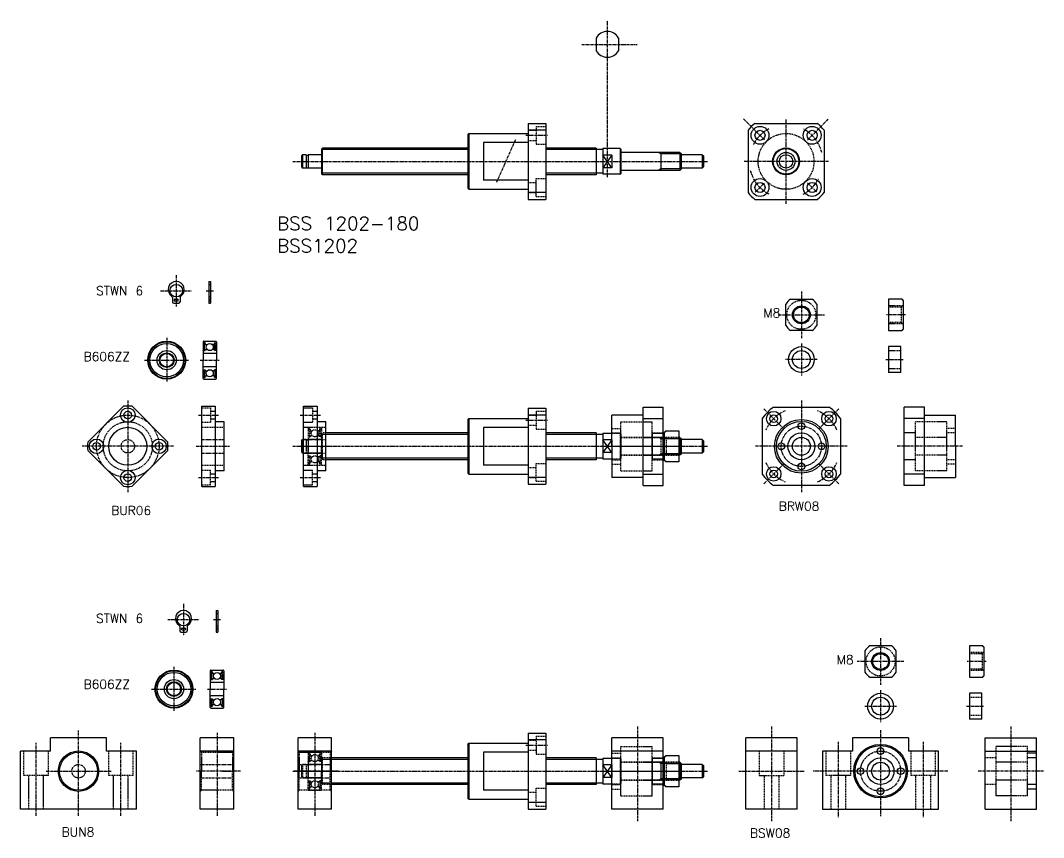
# Model space of a CAD drawing. Extents: x -105 to 353, y -217 to 149.
import ezdxf

# ---------------------------------------------------------------- set-up
doc = ezdxf.new("R2010")
doc.units = 0
for name, pattern in [('CENTER', [2, 1.25, -0.25, 0.25, -0.25]), ('DASHED', [0.75, 0.5, -0.25]), ('PHANTOM', [2.5, 1.25, -0.25, 0.25, -0.25, 0.25, -0.25])]:
    doc.linetypes.add(name, pattern=pattern)
doc.layers.get('0').update_dxf_attribs({"linetype": 'CONTINUOUS'})
doc.layers.get('DEFPOINTS').update_dxf_attribs({"linetype": 'CONTINUOUS'})
doc.layers.add('CENTER', color=1, linetype='CENTER')
doc.styles.get("Standard").update_dxf_attribs({"font": 'txt.shx', "bigfont": 'extfont.shx'})

# ---------------------------------------------------------------- blocks, each defined once
blk = doc.blocks.new('BSW08-H')
at = {"color": 7, "linetype": 'CONTINUOUS'}
for p, q in [((12.5, 0), (-12.5, 0)), ((12.5, 0), (12.5, -6)), ((-12.5, 0), (-12.5, -6)), ((-12.5, -6), (-26, -6)), ((-26, -6), (-26, -32)), ((26, -6), (12.5, -6)), ((26, -32), (26, -6)), ((-26, -32), (26, -32))]:
    blk.add_line(p, q, dxfattribs=at)
at = {"color": 3, "linetype": 'DASHED'}
for p, q in [((-24.5, -6), (-24.5, -17)), ((-13.5, -6), (-13.5, -17)), ((13.5, -6), (13.5, -17)), ((24.5, -6), (24.5, -17)), ((-13.5, -17), (-24.5, -17)), ((-22.3, -17), (-22.3, -32)), ((-15.7, -17), (-15.7, -32)), ((24.5, -17), (13.5, -17)), ((15.7, -17), (15.7, -32)), ((22.3, -17), (22.3, -32))]:
    blk.add_line(p, q, dxfattribs=at)
blk.add_circle((0, -15), 12)
at = {"color": 3}
blk.add_circle((0, -15), 11.45, dxfattribs=at)
at = {"color": 7, "linetype": 'CONTINUOUS'}
for centre, radius in [((0, -6), 1.5), ((0, -15), 6), ((-9, -15), 1.5), ((0, -15), 4), ((9, -15), 1.5), ((0, -24), 1.5)]:
    blk.add_circle(centre, radius, dxfattribs=at)
at = {"layer": 'CENTER', "color": 1, "linetype": 'CENTER'}
for p, q in [((0, 3.37), (0, -35.09)), ((-19, -1.86), (-19, -35.51)), ((19, -1.86), (19, -35.51)), ((30.15, -15), (-30.15, -15))]:
    blk.add_line(p, q, dxfattribs=at)
at = {"layer": 'CENTER'}
blk.add_circle((0, -15), 9, dxfattribs=at)
blk = doc.blocks.new('BRW8-V2')
at = {"color": 7, "linetype": 'CONTINUOUS'}
for p, q in [((11.5, 0), (-11.5, 0)), ((-11.5, -32), (-11.5, 0)), ((11.5, -32), (11.5, 0)), ((11.5, -6), (-11.5, -6)), ((11.5, -32), (-11.5, -32))]:
    blk.add_line(p, q, dxfattribs=at)
at = {"color": 3, "linetype": 'DASHED'}
for p, q in [((-5.5, -6), (-5.5, -17)), ((5.5, -6), (5.5, -17)), ((-5.5, -17), (5.5, -17)), ((-3.3, -17), (-3.3, -32)), ((3.3, -17), (3.3, -32))]:
    blk.add_line(p, q, dxfattribs=at)
at = {"layer": 'CENTER', "color": 1, "linetype": 'CENTER'}
for p, q in [((0, 5.05), (0, -37.3)), ((-14.68, -15), (14.61, -15))]:
    blk.add_line(p, q, dxfattribs=at)
blk = doc.blocks.new('BRW8-H')
at = {"color": 7, "linetype": 'CONTINUOUS'}
for p, q in [((-12.49, 17.5), (12.49, 17.5)), ((-17.5, 12.49), (-17.5, -12.49)), ((17.5, 12.49), (17.5, -12.49)), ((12.49, -17.5), (-12.49, -17.5))]:
    blk.add_line(p, q, dxfattribs=at)
for centre, radius in [((-12.37, 12.37), 3.25), ((-12.37, 12.37), 1.7), ((12.37, 12.37), 3.25), ((12.37, 12.37), 1.7), ((0, 0), 6), ((0, 0), 4), ((-12.37, -12.37), 3.25), ((12.37, -12.37), 3.25), ((-12.37, -12.37), 1.7), ((12.37, -12.37), 1.7)]:
    blk.add_circle(centre, radius, dxfattribs=at)
for centre, radius in [((0, 0), 12), ((0, 9), 1.5), ((-9, 0), 1.5), ((9, 0), 1.5), ((0, -9), 1.5)]:
    blk.add_circle(centre, radius)
for start, end in [(125.516, 144.484), (35.516, 54.484), (215.516, 234.484), (305.516, 324.484)]:
    blk.add_arc((0, 0), 21.5, start, end, dxfattribs=at)
at = {"layer": 'CENTER', "color": 1, "linetype": 'CENTER'}
for p, q in [((0, 20.5), (0, -20.5)), ((-16.79, 16.79), (-7.95, 7.95)), ((16.79, 16.79), (7.95, 7.95)), ((20.5, 0), (-20.5, 0)), ((-16.79, -16.79), (-7.95, -7.95)), ((16.79, -16.79), (7.95, -7.95))]:
    blk.add_line(p, q, dxfattribs=at)
at = {"layer": 'CENTER'}
blk.add_circle((0, 0), 9, dxfattribs=at)
at = {"layer": 'CENTER', "color": 1, "linetype": 'CENTER'}
for start, end in [(114.4269, 155.5731), (24.4269, 65.5731), (204.4269, 245.5731), (294.4269, 335.5731)]:
    blk.add_arc((0, 0), 17.5, start, end, dxfattribs=at)
at = {"layer": 'DEFPOINTS', "color": 3}
blk.add_circle((0, 0), 11.15, dxfattribs=at)
blk = doc.blocks.new('BSW08-V')
at = {"color": 7, "linetype": 'CONTINUOUS'}
for p, q in [((0, -17), (0, 15)), ((0, 15), (23, 15)), ((23, -17), (23, 15)), ((0, 9), (23, 9)), ((0, -17), (23, -17))]:
    blk.add_line(p, q, dxfattribs=at)
at = {"color": 3, "linetype": 'DASHED'}
for p, q in [((19, 11), (5, 11)), ((5, -11), (5, 11)), ((19, -11), (19, 11)), ((5, 6), (0, 6)), ((23, 8), (19, 8)), ((23, 6), (19, 6)), ((19, 4), (5, 4)), ((19, -4), (5, -4)), ((5, -6), (0, -6)), ((23, -6), (19, -6)), ((23, -8), (19, -8)), ((19, -11), (5, -11))]:
    blk.add_line(p, q, dxfattribs=at)
at = {"layer": 'CENTER', "color": 1, "linetype": 'CENTER'}
for p, q in [((11.5, 20.05), (11.5, -22.3)), ((26.18, 0), (-3.11, 0))]:
    blk.add_line(p, q, dxfattribs=at)
blk = doc.blocks.new('M8SPECER-V')
at = {"color": 7, "linetype": 'CONTINUOUS'}
for p, q in [((0, 5.75), (0, -5.75)), ((5.5, 5.75), (0, 5.75)), ((5.5, -5.75), (5.5, 5.75)), ((5.5, -5.75), (0, -5.75))]:
    blk.add_line(p, q, dxfattribs=at)
at = {"color": 3, "linetype": 'DASHED'}
for p, q in [((0, 4), (5.5, 4)), ((0, -4), (5.5, -4))]:
    blk.add_line(p, q, dxfattribs=at)
at = {"layer": 'CENTER', "color": 1, "linetype": 'CENTER'}
blk.add_line((-1.25, 0), (6.75, 0), dxfattribs=at)
blk = doc.blocks.new('BRW8-V')
at = {"color": 7, "linetype": 'CONTINUOUS'}
for p, q in [((0, -17.5), (0, 17.5)), ((9, 17.5), (0, 17.5)), ((9, -17.5), (9, 17.5)), ((9, 14), (23, 14)), ((23, 0), (23, 14)), ((9, 12.49), (0, 12.49)), ((23, 0), (23, -14)), ((9, -12.49), (0, -12.49)), ((9, -17.5), (0, -17.5)), ((9, -14), (23, -14))]:
    blk.add_line(p, q, dxfattribs=at)
at = {"color": 3, "linetype": 'DASHED'}
for p, q in [((19, 11), (5, 11)), ((5, -11), (5, 11)), ((19, -11), (19, 11)), ((5, 6), (0, 6)), ((23, 8), (19, 8)), ((23, 6), (19, 6)), ((19, 4), (5, 4)), ((19, -4), (5, -4)), ((5, -6), (0, -6)), ((23, -6), (19, -6)), ((23, -8), (19, -8)), ((19, -11), (5, -11))]:
    blk.add_line(p, q, dxfattribs=at)
at = {"layer": 'CENTER', "color": 1, "linetype": 'CENTER'}
blk.add_line((26, 0), (-3.31, 0), dxfattribs=at)
blk = doc.blocks.new('M8NAT-H')
at = {"color": 7, "linetype": 'CONTINUOUS'}
for p, q in [((-7, -4.82), (-7, 4.82)), ((-4.82, 7), (4.82, 7)), ((7, 4.82), (7, -4.82)), ((4.82, -7), (-4.82, -7))]:
    blk.add_line(p, q, dxfattribs=at)
at = {"color": 3, "linetype": 'DASHED'}
blk.add_circle((0, 0), 6.5, dxfattribs=at)
at = {"color": 3, "linetype": 'CONTINUOUS'}
blk.add_circle((0, 0), 4, dxfattribs=at)
at = {"color": 7, "linetype": 'CONTINUOUS'}
blk.add_circle((0, 0), 3.5, dxfattribs=at)
for start, end in [(124.5603, 145.4397), (34.5603, 55.4397), (214.5603, 235.4397), (304.5603, 325.4397)]:
    blk.add_arc((0, 0), 8.5, start, end, dxfattribs=at)
at = {"layer": 'CENTER', "color": 1, "linetype": 'CENTER'}
for p, q in [((0, 10.43), (0, -10.43)), ((-10.43, 0), (10.43, 0))]:
    blk.add_line(p, q, dxfattribs=at)
blk = doc.blocks.new('M8NAT-V')
at = {"color": 7, "linetype": 'CONTINUOUS'}
for p, q in [((6, 7), (0, 7)), ((0, 7), (0, -7)), ((6, 7), (6, 6.5)), ((6.5, 6.5), (6, 6.5)), ((6.5, 6.5), (6.5, -6.5)), ((0, -7), (6, -7)), ((6, -6.5), (6, -7)), ((6, -6.5), (6.5, -6.5))]:
    blk.add_line(p, q, dxfattribs=at)
at = {"color": 3, "linetype": 'DASHED'}
for p, q in [((6.5, 4), (0, 4)), ((5.63, 3.5), (0, 3.5)), ((5.63, 3.5), (6.5, 4)), ((5.63, 3.5), (5.63, -3.5)), ((5.63, -3.5), (0, -3.5)), ((6.5, -4), (0, -4)), ((5.63, -3.5), (6.5, -4))]:
    blk.add_line(p, q, dxfattribs=at)
at = {"layer": 'CENTER', "color": 1, "linetype": 'CENTER'}
blk.add_line((7.5, 0), (-1, 0), dxfattribs=at)
blk = doc.blocks.new('BUN8-V')
at = {"color": 7, "linetype": 'CONTINUOUS'}
for p, q in [((0, -17), (0, 15)), ((15, 15), (0, 15)), ((15, -17), (15, 15)), ((15, 9), (0, 9)), ((15, -17), (0, -17))]:
    blk.add_line(p, q, dxfattribs=at)
at = {"color": 3, "linetype": 'DASHED'}
for p, q in [((0, 9.05), (0.55, 8.5)), ((0.55, 8.5), (0.55, 0)), ((0.55, 8.5), (14.45, 8.5)), ((15, 9.05), (14.45, 8.5)), ((14.45, 8.5), (14.45, -0.05)), ((0.55, -8.5), (0.55, 0)), ((14.45, -8.55), (14.45, -0.05)), ((0, -9.05), (0.55, -8.5)), ((14.45, -8.5), (0.55, -8.5)), ((15, -9.1), (14.45, -8.55))]:
    blk.add_line(p, q, dxfattribs=at)
at = {"color": 3, "linetype": 'PHANTOM'}
for p, q in [((0, 3), (15, 3)), ((0, -3), (15, -3))]:
    blk.add_line(p, q, dxfattribs=at)
at = {"layer": 'CENTER', "color": 1, "linetype": 'CENTER'}
for p, q in [((7.5, 17.18), (7.5, -20.04)), ((18.04, 0), (-2, 0)), ((10, 0), (14, 0))]:
    blk.add_line(p, q, dxfattribs=at)
blk = doc.blocks.new('BUN8-H')
at = {"color": 7, "linetype": 'CONTINUOUS'}
for p, q in [((12.5, 0), (-12.5, 0)), ((-12.5, -6), (-12.5, 0)), ((12.5, -6), (12.5, 0)), ((-26, -32), (-26, -6)), ((-26, -32), (-26, -6)), ((-12.5, -6), (-26, -6)), ((26, -6), (12.5, -6)), ((26, -32), (26, -6)), ((26, -32), (-26, -32))]:
    blk.add_line(p, q, dxfattribs=at)
at = {"color": 3, "linetype": 'DASHED'}
for p, q in [((-24.5, -17), (-24.5, -6)), ((-13.5, -17), (-13.5, -6)), ((13.5, -17), (13.5, -6)), ((24.5, -17), (24.5, -6)), ((-13.5, -17), (-24.5, -17)), ((-22.3, -32), (-22.3, -17)), ((-15.7, -32), (-15.7, -17)), ((-15.7, -31.01), (-15.7, -17)), ((-15.7, -31.01), (-15.7, -17)), ((9.05, -15.2), (9, -15.2)), ((24.5, -17), (13.5, -17)), ((15.7, -32), (15.7, -17)), ((15.7, -31.01), (15.7, -17)), ((15.7, -31.01), (15.7, -17)), ((22.3, -32), (22.3, -17))]:
    blk.add_line(p, q, dxfattribs=at)
at = {"color": 7, "linetype": 'CONTINUOUS'}
for radius in [9.05, 8.5]:
    blk.add_circle((0, -15), radius, dxfattribs=at)
at = {"color": 3, "linetype": 'PHANTOM'}
blk.add_circle((0, -15), 3, dxfattribs=at)
at = {"layer": 'CENTER', "color": 1, "linetype": 'CENTER'}
for p, q in [((0, -35.04), (0, 3.24)), ((-19, -35.04), (-19, -2.33)), ((19, -35.04), (19, -2.33)), ((-14.55, -15), (14.55, -15))]:
    blk.add_line(p, q, dxfattribs=at)
blk = doc.blocks.new('BUR06-H')
at = {"color": 7, "linetype": 'CONTINUOUS'}
for p, q in [((-1.9, 17.9), (-17.9, 1.9)), ((1.9, 17.9), (17.9, 1.9)), ((-1.9, -17.9), (-17.9, -1.9)), ((17.9, -1.9), (1.9, -17.9))]:
    blk.add_line(p, q, dxfattribs=at)
for centre, radius in [((0, 14), 3.25), ((0, 14), 1.7), ((0, 0), 8.5), ((-14, 0), 3.25), ((-14, 0), 1.7), ((14, 0), 3.25), ((14, 0), 1.7), ((0, -14), 3.25), ((0, -14), 1.7)]:
    blk.add_circle(centre, radius, dxfattribs=at)
at = {"color": 3, "linetype": 'DASHED'}
blk.add_circle((0, 0), 11, dxfattribs=at)
at = {"color": 3, "linetype": 'PHANTOM'}
blk.add_circle((0, 0), 3, dxfattribs=at)
at = {"color": 7, "linetype": 'CONTINUOUS'}
for start, end in [(83.9424, 96.0576), (173.9424, 186.0576), (353.9424, 6.0576), (263.9424, 276.0576)]:
    blk.add_arc((0, 0), 18, start, end, dxfattribs=at)
at = {"layer": 'CENTER', "color": 1, "linetype": 'CENTER'}
for p, q in [((0, 20.5), (0, -20.5)), ((20.5, 0), (-20.5, 0))]:
    blk.add_line(p, q, dxfattribs=at)
blk.add_circle((0, 0), 14, dxfattribs=at)
blk = doc.blocks.new('BUR06-V')
at = {"color": 7, "linetype": 'CONTINUOUS'}
for p, q in [((0, -18), (0, 18)), ((0, 18), (6, 18)), ((6, 18), (6, -18)), ((10, 11), (6, 11)), ((10, -11), (10, 11)), ((10, -11), (6, -11)), ((0, -18), (6, -18))]:
    blk.add_line(p, q, dxfattribs=at)
at = {"color": 3, "linetype": 'DASHED'}
for p, q in [((0, 17.25), (4, 17.25)), ((4, 17.25), (4, 10.75)), ((4, 15.7), (6, 15.7)), ((0, 10.75), (4, 10.75)), ((4, 12.3), (6, 12.3)), ((0, 8.5), (10, 8.5)), ((0, -8.5), (10, -8.5)), ((0, -10.75), (4, -10.75)), ((4, -17.25), (4, -10.75)), ((4, -12.3), (6, -12.3)), ((0, -17.25), (4, -17.25)), ((4, -15.7), (6, -15.7))]:
    blk.add_line(p, q, dxfattribs=at)
at = {"color": 3, "linetype": 'PHANTOM'}
for p, q in [((0, 3), (10, 3)), ((0, -3), (10, -3))]:
    blk.add_line(p, q, dxfattribs=at)
at = {"layer": 'CENTER', "color": 1, "linetype": 'CENTER'}
for p, q in [((-1.5, 14), (7.5, 14)), ((-2.5, 0), (12.5, 0)), ((-1.5, -14), (7.5, -14))]:
    blk.add_line(p, q, dxfattribs=at)
blk = doc.blocks.new('BSS1202')
at = {"color": 7, "linetype": 'CONTINUOUS'}
for p, q in [((-8, 17), (-8, -17)), ((-8, 17), (0, 17)), ((0, 13.96), (-8, 13.96)), ((0, 17), (0, -17)), ((-35, 12), (-34.5, 12.5)), ((-35, 12), (-35, -12)), ((-34.5, 12.5), (-34.5, -12.5)), ((-34.5, 12.5), (-8, 12.5)), ((-100.5, 5.5), (-100, 6)), ((-100.5, 5.5), (-100.5, -5.5)), ((-35, 6), (-100, 6)), ((-100, -6), (-100, 6)), ((-8, 8.46), (-28, 8.46)), ((-28, 8.46), (-28, -8.46)), ((22.5, 6), (0, 6)), ((22.5, 6), (22.5, -6)), ((25.5, 5.3), (22.5, 5.3)), ((25.5, 5.75), (25.5, -5.75)), ((33.3, 5.75), (25.5, 5.75)), ((33.3, 5.75), (33.3, -5.75)), ((33.3, 5.75), (33.5, 5.55)), ((33.5, 5.55), (33.5, -5.55)), ((-109.5, 2.5), (-109, 3)), ((-109.5, 2.5), (-109.5, -2.5)), ((-109, 3), (-109, -3)), ((-107.3, 3), (-109, 3)), ((-107.3, 3), (-107.3, -3)), ((-107.3, 2.85), (-106.5, 2.85)), ((-100.7, 3), (-106.5, 3)), ((-106.5, 3), (-106.5, -3)), ((29.5, 2.84), (25.5, 2.84)), ((29.5, 2.84), (29.5, -2.84)), ((60, 4), (33.7, 4)), ((51.5, 4), (51.5, -4)), ((60, 4), (60.5, 3.5)), ((60, 4), (60, -4)), ((60.5, 3.5), (60.5, -3.5)), ((70, 3), (60.5, 3)), ((70, 3), (70.5, 2.5)), ((70, 3), (70, -3)), ((70.5, 2.5), (70.5, -2.5)), ((-109.5, -2.5), (-109, -3)), ((-107.3, -3), (-109, -3)), ((-107.3, -2.85), (-106.5, -2.85)), ((-100.7, -3), (-106.5, -3)), ((29.5, -2.84), (25.5, -2.84)), ((60, -4), (33.7, -4)), ((60.5, -3.5), (60, -4)), ((70, -3), (60.5, -3)), ((70, -3), (70.5, -2.5)), ((-100.5, -5.5), (-100, -6)), ((-35, -6), (-100, -6)), ((-8, -8.46), (-28, -8.46)), ((22.5, -6), (0, -6)), ((25.5, -5.3), (22.5, -5.3)), ((33.3, -5.75), (25.5, -5.75)), ((33.3, -5.75), (33.5, -5.55)), ((-34.5, -12.5), (-35, -12)), ((-34.5, -12.5), (-8, -12.5)), ((0, -13.96), (-8, -13.96)), ((-8, -17), (0, -17))]:
    blk.add_line(p, q, dxfattribs=at)
at = {"color": 3, "linetype": 'DASHED'}
for p, q in [((-8, 13.92), (-4.4, 13.92)), ((-4.4, 15.67), (-4.4, 7.67)), ((-4.4, 15.67), (0, 15.67)), ((-8, 9.42), (-4.4, 9.42)), ((-4.4, 7.67), (0, 7.67)), ((-4.4, -15.67), (-4.4, -7.67)), ((-4.4, -7.67), (0, -7.67)), ((-8, -9.42), (-4.4, -9.42)), ((-8, -13.92), (-4.4, -13.92)), ((-4.4, -15.67), (0, -15.67))]:
    blk.add_line(p, q, dxfattribs=at)
at = {"color": 3, "linetype": 'CONTINUOUS'}
for p, q in [((-35, 5.3), (-100.5, 5.3)), ((22.5, 5.3), (0, 5.3)), ((29.5, -2.84), (25.5, 2.84)), ((29.5, 2.84), (25.5, -2.84)), ((51.5, 3.37), (50.41, 4)), ((60.5, 3.37), (51.5, 3.37)), ((51.5, -3.37), (50.41, -4)), ((60.5, -3.37), (51.5, -3.37)), ((-35, -5.3), (-100.5, -5.3)), ((22.5, -5.3), (0, -5.3))]:
    blk.add_line(p, q, dxfattribs=at)
at = {"color": 7, "linetype": 'CONTINUOUS'}
for centre, start, end in [((-100.7, 3.2), 270, 0), ((33.7, 4.2), 180, 270), ((-100.7, -3.2), 360, 90), ((33.7, -4.2), 90, 180)]:
    blk.add_arc(centre, 0.2, start, end, dxfattribs=at)
at = {"layer": 'CENTER', "color": 1, "linetype": 'CENTER'}
for p, q in [((-13.7, 9.69), (-22.17, -9.41)), ((-9, 11.67), (1, 11.67)), ((-113.4, 0), (72.6, 0))]:
    blk.add_line(p, q, dxfattribs=at)
blk = doc.blocks.new('SP8')
at = {"color": 7, "linetype": 'CONTINUOUS'}
for p, q in [((5.5, 5.75), (0, 5.75)), ((0, 5.75), (0, -5.75)), ((5.5, -5.75), (5.5, 5.75)), ((5.5, -5.75), (0, -5.75))]:
    blk.add_line(p, q, dxfattribs=at)
at = {"color": 3, "linetype": 'DASHED'}
for p, q in [((0, 4), (5.5, 4)), ((0, -4), (5.5, -4))]:
    blk.add_line(p, q, dxfattribs=at)
at = {"layer": 'CENTER', "color": 1, "linetype": 'CENTER'}
blk.add_line((-1.25, 0), (6.75, 0), dxfattribs=at)
blk = doc.blocks.new('B606ZZ')
at = {"color": 3, "linetype": 'DASHED'}
for p, q in [((0, 8.2), (0, 0)), ((0, 7.6), (0.1, 7.5)), ((0.1, 7.5), (0.31, 7.5)), ((0.3, 8.5), (5.7, 8.5)), ((0.31, 7.5), (0.42, 7.67)), ((0.36, 7.33), (0.47, 7.27)), ((0.42, 7.44), (0.53, 7.61)), ((0.53, 7.37), (0.42, 7.44)), ((0.47, 7.27), (0.53, 7.37)), ((0.82, 6.95), (0.56, 6.7)), ((0.56, 6.7), (0.56, 4.65)), ((0.94, 6.9), (0.69, 6.65)), ((0.69, 4.65), (0.69, 6.65)), ((0.88, 4.65), (0.69, 4.65)), ((0.82, 7.53), (0.82, 6.95)), ((0.88, 4.52), (0.88, 4.65)), ((0.94, 7.53), (0.94, 6.9)), ((0.94, 7.05), (1.04, 6.95)), ((0.94, 4.65), (1.04, 4.75)), ((0.94, 4.3), (0.94, 4.65)), ((1.04, 6.95), (1.86, 6.95)), ((1.04, 4.75), (1.86, 4.75)), ((4.96, 6.95), (4.14, 6.95)), ((4.96, 4.75), (4.14, 4.75)), ((5.06, 7.05), (4.96, 6.95)), ((5.06, 4.65), (4.96, 4.75)), ((5.06, 7.53), (5.06, 6.9)), ((5.06, 6.9), (5.31, 6.65)), ((5.06, 4.3), (5.06, 4.65)), ((5.12, 4.52), (5.12, 4.65)), ((5.12, 4.65), (5.31, 4.65)), ((5.18, 7.53), (5.18, 6.95)), ((5.18, 6.95), (5.44, 6.7)), ((5.31, 4.65), (5.31, 6.65)), ((5.44, 6.7), (5.44, 4.65)), ((5.58, 7.44), (5.47, 7.61)), ((5.47, 7.37), (5.58, 7.44)), ((5.53, 7.27), (5.47, 7.37)), ((5.64, 7.33), (5.53, 7.27)), ((5.69, 7.5), (5.58, 7.67)), ((5.9, 7.5), (5.69, 7.5)), ((6, 7.6), (5.9, 7.5)), ((6, 8.2), (6, 0)), ((0, 4.2), (0.1, 4.3)), ((0, -8.2), (0, 0)), ((0.1, 4.3), (0.94, 4.3)), ((5.7, 3), (0.3, 3)), ((0.69, 4.52), (0.88, 4.52)), ((3, 3), (3, 3)), ((4.35, 3), (4.35, 3)), ((5.9, 4.3), (5.06, 4.3)), ((5.31, 4.52), (5.12, 4.52)), ((6, 4.2), (5.9, 4.3)), ((6, -8.2), (6, 0)), ((0, -4.2), (0.1, -4.3)), ((0.1, -4.3), (0.94, -4.3)), ((5.7, -3), (0.3, -3)), ((0.69, -4.52), (0.88, -4.52)), ((0.88, -4.52), (0.88, -4.65)), ((0.94, -4.3), (0.94, -4.65)), ((5.06, -4.3), (5.06, -4.65)), ((5.9, -4.3), (5.06, -4.3)), ((5.12, -4.52), (5.12, -4.65)), ((5.31, -4.52), (5.12, -4.52)), ((6, -4.2), (5.9, -4.3)), ((0, -7.6), (0.1, -7.5)), ((0.1, -7.5), (0.31, -7.5)), ((0.3, -8.5), (5.7, -8.5)), ((0.31, -7.5), (0.42, -7.67)), ((0.36, -7.33), (0.47, -7.27)), ((0.53, -7.37), (0.42, -7.44)), ((0.42, -7.44), (0.53, -7.61)), ((0.47, -7.27), (0.53, -7.37)), ((0.56, -6.7), (0.56, -4.65)), ((0.82, -6.95), (0.56, -6.7)), ((0.88, -4.65), (0.69, -4.65)), ((0.69, -4.65), (0.69, -6.65)), ((0.94, -6.9), (0.69, -6.65)), ((0.82, -7.53), (0.82, -6.95)), ((0.94, -4.65), (1.04, -4.75)), ((0.94, -7.53), (0.94, -6.9)), ((0.94, -7.05), (1.04, -6.95)), ((1.04, -4.75), (1.86, -4.75)), ((1.04, -6.95), (1.86, -6.95)), ((4.96, -4.75), (4.14, -4.75)), ((4.96, -6.95), (4.14, -6.95)), ((5.06, -4.65), (4.96, -4.75)), ((5.06, -7.05), (4.96, -6.95)), ((5.06, -6.9), (5.31, -6.65)), ((5.06, -7.53), (5.06, -6.9)), ((5.12, -4.65), (5.31, -4.65)), ((5.18, -6.95), (5.44, -6.7)), ((5.18, -7.53), (5.18, -6.95)), ((5.31, -4.65), (5.31, -6.65)), ((5.44, -6.7), (5.44, -4.65)), ((5.53, -7.27), (5.47, -7.37)), ((5.47, -7.37), (5.58, -7.44)), ((5.58, -7.44), (5.47, -7.61)), ((5.64, -7.33), (5.53, -7.27)), ((5.69, -7.5), (5.58, -7.67)), ((5.9, -7.5), (5.69, -7.5)), ((6, -7.6), (5.9, -7.5))]:
    blk.add_line(p, q, dxfattribs=at)
for centre in [(3, 5.85), (3, -5.85)]:
    blk.add_circle(centre, 1.59, dxfattribs=at)
for centre, radius, start, end in [((0.3, 8.2), 0.3, 90, 180), ((0.42, 7.44), 0.126, 149.9926, 240.0026), ((0.66, 7.53), 0.282, 0, 150.0017), ((0.66, 7.53), 0.156, 0, 150.0019), ((0.69, 4.65), 0.126, 180, 270), ((5.34, 7.53), 0.282, 29.9983, 180), ((5.34, 7.53), 0.156, 29.9981, 180), ((5.31, 4.65), 0.126, 270, 359.9999), ((5.58, 7.44), 0.126, 299.9974, 30.0074), ((5.7, 8.2), 0.3, 0, 90), ((0.3, 3.3), 0.3, 180, 270), ((5.7, 3.3), 0.3, 270, 0), ((0.3, -3.3), 0.3, 90, 180), ((0.69, -4.65), 0.126, 90, 179.9999), ((5.31, -4.65), 0.126, 0, 90), ((5.7, -3.3), 0.3, 0, 90), ((0.3, -8.2), 0.3, 180, 270), ((0.42, -7.44), 0.126, 119.9974, 210.0074), ((0.66, -7.53), 0.282, 209.9983, 0), ((0.66, -7.53), 0.156, 209.9981, 0), ((5.34, -7.53), 0.282, 180, 330.0017), ((5.34, -7.53), 0.156, 180, 330.0019), ((5.58, -7.44), 0.126, 329.9926, 60.0026), ((5.7, -8.2), 0.3, 270, 0)]:
    blk.add_arc(centre, radius, start, end, dxfattribs=at)
at = {"layer": 'CENTER', "color": 1, "linetype": 'CENTER'}
blk.add_line((-1.24, 0), (7.24, 0), dxfattribs=at)
blk = doc.blocks.new('BSS1202-3')
at = {"color": 7, "linetype": 'CONTINUOUS'}
for p, q in [((-8, 17), (-8, -17)), ((-8, 17), (0, 17)), ((0, 13.96), (-8, 13.96)), ((0, 17), (0, -17)), ((-35, 12), (-34.5, 12.5)), ((-35, 12), (-35, -12)), ((-34.5, 12.5), (-34.5, -12.5)), ((-34.5, 12.5), (-8, 12.5)), ((-35, 6), (-98.5, 6)), ((-8, 8.46), (-28, 8.46)), ((-28, 8.46), (-28, -8.46)), ((22.5, 6), (0, 6)), ((22.5, 6), (22.5, -6)), ((25.5, 5.3), (22.5, 5.3)), ((25.5, 5.75), (25.5, -5.75)), ((29.5, 5.75), (25.5, 5.75)), ((-109.5, 2.5), (-109, 3)), ((-109.5, 2.5), (-109.5, -2.5)), ((-109, 3), (-109, -3)), ((-108.5, 3), (-109, 3)), ((29.5, 2.84), (25.5, 2.84)), ((60, 4), (59.5, 4)), ((60, 4), (60, -4)), ((60, 4), (60.5, 3.5)), ((60.5, 3.5), (60.5, -3.5)), ((70, 3), (60.5, 3)), ((70, 3), (70, -3)), ((70, 3), (70.5, 2.5)), ((70.5, 2.5), (70.5, -2.5)), ((-109.5, -2.5), (-109, -3)), ((-108.5, -3), (-109, -3)), ((29.5, -2.84), (25.5, -2.84)), ((60, -4), (59.5, -4)), ((60.5, -3.5), (60, -4)), ((70, -3), (60.5, -3)), ((70, -3), (70.5, -2.5)), ((-35, -6), (-98.5, -6)), ((-8, -8.46), (-28, -8.46)), ((22.5, -6), (0, -6)), ((25.5, -5.3), (22.5, -5.3)), ((29.5, -5.75), (25.5, -5.75)), ((-34.5, -12.5), (-35, -12)), ((-34.5, -12.5), (-8, -12.5)), ((0, -13.96), (-8, -13.96)), ((-8, -17), (0, -17))]:
    blk.add_line(p, q, dxfattribs=at)
at = {"color": 3, "linetype": 'DASHED'}
for p, q in [((-8, 13.92), (-4.4, 13.92)), ((-4.4, 15.67), (-4.4, 7.67)), ((-4.4, 15.67), (0, 15.67)), ((-8, 9.42), (-4.4, 9.42)), ((-100.5, 5.5), (-100, 6)), ((-100.5, 5.5), (-100.5, -5.5)), ((-100, -6), (-100, 6)), ((-98.5, 6), (-100, 6)), ((-4.4, 7.67), (0, 7.67)), ((33.3, 5.75), (29.5, 5.75)), ((33.3, 5.75), (33.3, -5.75)), ((33.3, 5.75), (33.5, 5.55)), ((33.5, 5.55), (33.5, -5.55)), ((-107.3, 3), (-108.5, 3)), ((-107.3, 3), (-107.3, -3)), ((-107.3, 2.85), (-106.5, 2.85)), ((-100.7, 3), (-106.5, 3)), ((-106.5, 3), (-106.5, -3)), ((29.5, 2.84), (29.5, -2.84)), ((59.5, 4), (33.7, 4)), ((51.5, 3.37), (50.41, 4)), ((51.5, 4), (51.5, -4)), ((-107.3, -3), (-108.5, -3)), ((-107.3, -2.85), (-106.5, -2.85)), ((-100.7, -3), (-106.5, -3)), ((59.5, -4), (33.7, -4)), ((51.5, -3.37), (50.41, -4)), ((-100.5, -5.5), (-100, -6)), ((-98.5, -6), (-100, -6)), ((-4.4, -15.67), (-4.4, -7.67)), ((-4.4, -7.67), (0, -7.67)), ((33.3, -5.75), (29.5, -5.75)), ((33.3, -5.75), (33.5, -5.55)), ((-8, -9.42), (-4.4, -9.42)), ((-8, -13.92), (-4.4, -13.92)), ((-4.4, -15.67), (0, -15.67))]:
    blk.add_line(p, q, dxfattribs=at)
at = {"color": 3, "linetype": 'CONTINUOUS'}
for p, q in [((-35, 5.3), (-100.5, 5.3)), ((22.5, 5.3), (0, 5.3)), ((29.5, 2.84), (25.5, -2.84)), ((29.5, -2.84), (25.5, 2.84)), ((60.5, 3.37), (51.5, 3.37)), ((60.5, -3.37), (51.5, -3.37)), ((-35, -5.3), (-100.5, -5.3)), ((22.5, -5.3), (0, -5.3))]:
    blk.add_line(p, q, dxfattribs=at)
at = {"color": 3, "linetype": 'DASHED'}
for centre, start, end in [((-100.7, 3.2), 270, 0), ((33.7, 4.2), 180, 270), ((-100.7, -3.2), 360, 90), ((33.7, -4.2), 90, 180)]:
    blk.add_arc(centre, 0.2, start, end, dxfattribs=at)
at = {"layer": 'CENTER', "color": 1, "linetype": 'CENTER'}
for p, q in [((-9, 11.67), (1, 11.67)), ((-113.4, 0), (72.6, 0))]:
    blk.add_line(p, q, dxfattribs=at)
blk = doc.blocks.new('BSS1202-2')
at = {"color": 7, "linetype": 'CONTINUOUS'}
for p, q in [((-8, 17), (-8, -17)), ((-8, 17), (0, 17)), ((0, 13.96), (-8, 13.96)), ((0, 17), (0, -17)), ((-35, 12), (-34.5, 12.5)), ((-35, 12), (-35, -12)), ((-34.5, 12.5), (-34.5, -12.5)), ((-34.5, 12.5), (-8, 12.5)), ((-35, 6), (-96, 6)), ((-8, 8.46), (-28, 8.46)), ((-28, 8.46), (-28, -8.46)), ((22.5, 6), (0, 6)), ((22.5, 6), (22.5, -6)), ((25.5, 5.3), (22.5, 5.3)), ((25.5, 5.75), (25.5, -5.75)), ((29.5, 5.75), (25.5, 5.75)), ((29.5, 2.84), (25.5, 2.84)), ((60, 4), (59.5, 4)), ((60, 4), (60, -4)), ((60, 4), (60.5, 3.5)), ((60.5, 3.5), (60.5, -3.5)), ((70, 3), (60.5, 3)), ((70, 3), (70, -3)), ((70, 3), (70.5, 2.5)), ((70.5, 2.5), (70.5, -2.5)), ((29.5, -2.84), (25.5, -2.84)), ((60, -4), (59.5, -4)), ((60.5, -3.5), (60, -4)), ((70, -3), (60.5, -3)), ((70, -3), (70.5, -2.5)), ((-35, -6), (-96, -6)), ((-8, -8.46), (-28, -8.46)), ((22.5, -6), (0, -6)), ((25.5, -5.3), (22.5, -5.3)), ((29.5, -5.75), (25.5, -5.75)), ((-34.5, -12.5), (-35, -12)), ((-34.5, -12.5), (-8, -12.5)), ((0, -13.96), (-8, -13.96)), ((-8, -17), (0, -17))]:
    blk.add_line(p, q, dxfattribs=at)
at = {"color": 3, "linetype": 'DASHED'}
for p, q in [((-8, 13.92), (-4.4, 13.92)), ((-4.4, 15.67), (-4.4, 7.67)), ((-4.4, 15.67), (0, 15.67)), ((-8, 9.42), (-4.4, 9.42)), ((-100.5, 5.5), (-100, 6)), ((-100.5, 5.5), (-100.5, -5.5)), ((-100, -6), (-100, 6)), ((-96, 6), (-100, 6)), ((-4.4, 7.67), (0, 7.67)), ((33.3, 5.75), (29.5, 5.75)), ((33.3, 5.75), (33.3, -5.75)), ((33.3, 5.75), (33.5, 5.55)), ((33.5, 5.55), (33.5, -5.55)), ((-109.5, 2.5), (-109, 3)), ((-109.5, 2.5), (-109.5, -2.5)), ((-109, 3), (-109, -3)), ((-107.3, 3), (-109, 3)), ((-107.3, 3), (-107.3, -3)), ((-107.3, 2.85), (-106.5, 2.85)), ((-100.7, 3), (-106.5, 3)), ((-106.5, 3), (-106.5, -3)), ((29.5, 2.84), (29.5, -2.84)), ((59.5, 4), (33.7, 4)), ((51.5, 3.37), (50.41, 4)), ((51.5, 4), (51.5, -4)), ((-109.5, -2.5), (-109, -3)), ((-107.3, -3), (-109, -3)), ((-107.3, -2.85), (-106.5, -2.85)), ((-100.7, -3), (-106.5, -3)), ((59.5, -4), (33.7, -4)), ((51.5, -3.37), (50.41, -4)), ((-100.5, -5.5), (-100, -6)), ((-96, -6), (-100, -6)), ((-4.4, -7.67), (0, -7.67)), ((-4.4, -15.67), (-4.4, -7.67)), ((33.3, -5.75), (29.5, -5.75)), ((33.3, -5.75), (33.5, -5.55)), ((-8, -9.42), (-4.4, -9.42)), ((-8, -13.92), (-4.4, -13.92)), ((-4.4, -15.67), (0, -15.67))]:
    blk.add_line(p, q, dxfattribs=at)
at = {"color": 3, "linetype": 'CONTINUOUS'}
for p, q in [((-35, 5.3), (-100.5, 5.3)), ((22.5, 5.3), (0, 5.3)), ((29.5, 2.84), (25.5, -2.84)), ((29.5, -2.84), (25.5, 2.84)), ((60.5, 3.37), (51.5, 3.37)), ((60.5, -3.37), (51.5, -3.37)), ((-35, -5.3), (-100.5, -5.3)), ((22.5, -5.3), (0, -5.3))]:
    blk.add_line(p, q, dxfattribs=at)
at = {"color": 3, "linetype": 'DASHED'}
for centre, start, end in [((-100.7, 3.2), 270, 0), ((33.7, 4.2), 180, 270), ((-100.7, -3.2), 360, 90), ((33.7, -4.2), 90, 180)]:
    blk.add_arc(centre, 0.2, start, end, dxfattribs=at)
at = {"layer": 'CENTER', "color": 1, "linetype": 'CENTER'}
for p, q in [((-9, 11.67), (1, 11.67)), ((-113.4, 0), (72.6, 0))]:
    blk.add_line(p, q, dxfattribs=at)

msp = doc.modelspace()

# ---------------------------------------------------------------- linework, layer by layer
at = {"color": 7, "linetype": 'CONTINUOUS'}
for p, q in [((152.39, 140.93), (152.39, 135.25)), ((162.39, 140.93), (162.39, 135.25)), ((223.43, 102.7), (251.36, 102.7)), ((220.39, 99.67), (220.39, 71.74)), ((254.39, 99.67), (254.39, 71.74)), ((220.39, 71.74), (220.39, 71.74)), ((254.39, 71.74), (254.39, 71.74)), ((223.43, 68.7), (251.36, 68.7)), ((-20.99, 31.94), (-20.99, 22.24)), ((-20.99, 31.94), (-20.29, 31.94)), ((-20.29, 31.94), (-20.29, 22.24)), ((-37.34, 24.81), (-37.34, 22.84)), ((-36.24, 24.04), (-35.04, 24.04)), ((-36.24, 23.24), (-35.04, 23.24)), ((-35.64, 25.04), (-35.64, 24.04)), ((-35.64, 23.24), (-35.64, 22.24)), ((-33.94, 24.81), (-33.94, 22.84)), ((-36.74, 22.24), (-34.54, 22.24)), ((-20.99, 22.24), (-20.29, 22.24)), ((-17.74, -115.3), (-17.74, -125)), ((-17.74, -115.3), (-17.04, -115.3)), ((-17.04, -115.3), (-17.04, -125)), ((-34.09, -122.42), (-34.09, -124.4)), ((-32.99, -123.2), (-31.79, -123.2)), ((-32.39, -122.2), (-32.39, -123.2)), ((-30.69, -122.42), (-30.69, -124.4)), ((-33.49, -125), (-31.29, -125)), ((-32.99, -124), (-31.79, -124)), ((-32.39, -124), (-32.39, -125)), ((-17.74, -125), (-17.04, -125)), ((284.53, -131.13), (274.89, -131.13)), ((319.49, -131.13), (319.49, -145.13)), ((325.49, -131.13), (319.49, -131.13)), ((325.49, -131.13), (325.49, -131.63)), ((325.99, -131.63), (325.49, -131.63)), ((325.99, -131.63), (325.99, -144.63)), ((272.71, -133.31), (272.71, -142.96)), ((286.71, -142.96), (286.71, -133.31)), ((274.89, -145.13), (284.53, -145.13)), ((319.49, -145.13), (325.49, -145.13)), ((325.49, -144.63), (325.49, -145.13)), ((325.49, -144.63), (325.99, -144.63))]:
    msp.add_line(p, q, dxfattribs=at)
at = {"color": 3, "linetype": 'DASHED'}
for p, q in [((-20.99, 30.64), (-20.29, 30.64)), ((-20.99, 25.04), (-20.29, 25.04)), ((-20.99, 24.04), (-20.29, 24.04)), ((-20.99, 23.24), (-20.29, 23.24)), ((-17.74, -116.6), (-17.04, -116.6)), ((-17.74, -122.2), (-17.04, -122.2)), ((-17.74, -123.2), (-17.04, -123.2)), ((-17.74, -124), (-17.04, -124)), ((325.99, -134.13), (319.49, -134.13)), ((325.13, -134.63), (319.49, -134.63)), ((325.13, -134.63), (325.99, -134.13)), ((325.13, -134.63), (325.13, -141.63)), ((325.13, -141.63), (319.49, -141.63)), ((325.13, -141.63), (325.99, -142.13)), ((325.99, -142.13), (319.49, -142.13))]:
    msp.add_line(p, q, dxfattribs=at)
for p, q in [((-23.64, 4.94), (-23.64, -3.26)), ((-23.34, 5.24), (-17.94, 5.24)), ((-17.64, 4.94), (-17.64, -3.26)), ((-23.64, 4.34), (-23.54, 4.24)), ((-23.64, 0.94), (-23.54, 1.04)), ((-23.54, 4.24), (-23.33, 4.24)), ((-23.54, 1.04), (-22.7, 1.04)), ((-23.33, 4.24), (-23.22, 4.42)), ((-23.28, 4.07), (-23.17, 4.01)), ((-23.22, 4.18), (-23.11, 4.35)), ((-23.11, 4.12), (-23.22, 4.18)), ((-23.17, 4.01), (-23.11, 4.12)), ((-22.82, 3.69), (-23.07, 3.44)), ((-23.07, 3.44), (-23.07, 1.39)), ((-22.7, 3.64), (-22.95, 3.39)), ((-22.95, 1.39), (-22.95, 3.39)), ((-22.76, 1.39), (-22.95, 1.39)), ((-22.95, 1.26), (-22.76, 1.26)), ((-22.82, 4.27), (-22.82, 3.69)), ((-22.76, 1.26), (-22.76, 1.39)), ((-22.7, 4.27), (-22.7, 3.64)), ((-22.7, 3.79), (-22.6, 3.69)), ((-22.7, 1.39), (-22.6, 1.49)), ((-22.7, 1.04), (-22.7, 1.39)), ((-22.6, 3.69), (-21.78, 3.69)), ((-22.6, 1.49), (-21.78, 1.49)), ((-18.68, 3.69), (-19.49, 3.69)), ((-18.68, 1.49), (-19.49, 1.49)), ((-18.58, 3.79), (-18.68, 3.69)), ((-18.58, 1.39), (-18.68, 1.49)), ((-18.58, 4.27), (-18.58, 3.64)), ((-18.58, 3.64), (-18.33, 3.39)), ((-18.58, 1.04), (-18.58, 1.39)), ((-17.74, 1.04), (-18.58, 1.04)), ((-18.52, 1.39), (-18.33, 1.39)), ((-18.52, 1.26), (-18.52, 1.39)), ((-18.33, 1.26), (-18.52, 1.26)), ((-18.46, 4.27), (-18.46, 3.69)), ((-18.46, 3.69), (-18.2, 3.44)), ((-18.33, 1.39), (-18.33, 3.39)), ((-18.2, 3.44), (-18.2, 1.39)), ((-18.17, 4.12), (-18.06, 4.18)), ((-18.11, 4.01), (-18.17, 4.12)), ((-18.06, 4.18), (-18.16, 4.35)), ((-18, 4.07), (-18.11, 4.01)), ((-17.95, 4.24), (-18.06, 4.42)), ((-17.74, 4.24), (-17.95, 4.24)), ((-17.64, 4.34), (-17.74, 4.24)), ((-17.64, 0.94), (-17.74, 1.04)), ((-23.64, -11.46), (-23.64, -3.26)), ((-17.94, -0.26), (-23.34, -0.26)), ((-20.64, -0.26), (-20.64, -0.26)), ((-19.29, -0.26), (-19.29, -0.26)), ((-17.64, -11.46), (-17.64, -3.26)), ((-23.64, -7.46), (-23.54, -7.56)), ((-23.54, -7.56), (-22.7, -7.56)), ((-17.94, -6.26), (-23.34, -6.26)), ((-23.07, -9.96), (-23.07, -7.9)), ((-22.95, -7.78), (-22.76, -7.78)), ((-22.76, -7.9), (-22.95, -7.9)), ((-22.95, -7.9), (-22.95, -9.91)), ((-22.76, -7.78), (-22.76, -7.9)), ((-22.7, -7.56), (-22.7, -7.91)), ((-22.7, -7.91), (-22.6, -8.01)), ((-22.6, -8.01), (-21.78, -8.01)), ((-18.68, -8.01), (-19.49, -8.01)), ((-18.58, -7.91), (-18.68, -8.01)), ((-17.74, -7.56), (-18.58, -7.56)), ((-18.58, -7.56), (-18.58, -7.91)), ((-18.33, -7.78), (-18.52, -7.78)), ((-18.52, -7.78), (-18.52, -7.9)), ((-18.52, -7.9), (-18.33, -7.9)), ((-18.33, -7.9), (-18.33, -9.91)), ((-18.2, -9.96), (-18.2, -7.9)), ((-17.64, -7.46), (-17.74, -7.56)), ((-23.64, -10.86), (-23.54, -10.76)), ((-23.54, -10.76), (-23.33, -10.76)), ((-23.34, -11.76), (-17.94, -11.76)), ((-23.33, -10.76), (-23.22, -10.93)), ((-23.28, -10.59), (-23.17, -10.52)), ((-23.11, -10.63), (-23.22, -10.7)), ((-23.22, -10.7), (-23.11, -10.87)), ((-23.17, -10.52), (-23.11, -10.63)), ((-22.82, -10.21), (-23.07, -9.96)), ((-22.7, -10.16), (-22.95, -9.91)), ((-22.82, -10.79), (-22.82, -10.21)), ((-22.7, -10.79), (-22.7, -10.16)), ((-22.7, -10.31), (-22.6, -10.21)), ((-22.6, -10.21), (-21.78, -10.21)), ((-18.68, -10.21), (-19.49, -10.21)), ((-18.58, -10.31), (-18.68, -10.21)), ((-18.58, -10.16), (-18.33, -9.91)), ((-18.58, -10.79), (-18.58, -10.16)), ((-18.46, -10.21), (-18.2, -9.96)), ((-18.46, -10.79), (-18.46, -10.21)), ((-18.11, -10.52), (-18.17, -10.63)), ((-18.17, -10.63), (-18.06, -10.7)), ((-18.06, -10.7), (-18.16, -10.87)), ((-18, -10.59), (-18.11, -10.52)), ((-17.95, -10.76), (-18.06, -10.93)), ((-17.74, -10.76), (-17.95, -10.76)), ((-17.64, -10.86), (-17.74, -10.76)), ((-20.09, -141.99), (-14.69, -141.99)), ((-20.39, -142.29), (-20.39, -150.49)), ((-20.39, -142.89), (-20.29, -142.99)), ((-20.39, -146.29), (-20.29, -146.19)), ((-20.29, -142.99), (-20.08, -142.99)), ((-20.29, -146.19), (-19.45, -146.19)), ((-20.08, -142.99), (-19.98, -142.82)), ((-20.03, -143.16), (-19.92, -143.23)), ((-19.97, -143.06), (-19.87, -142.88)), ((-19.86, -143.12), (-19.97, -143.06)), ((-19.92, -143.23), (-19.86, -143.12)), ((-19.58, -143.54), (-19.83, -143.79)), ((-19.83, -143.79), (-19.83, -145.85)), ((-19.45, -143.6), (-19.7, -143.85)), ((-19.7, -145.85), (-19.7, -143.85)), ((-19.51, -145.85), (-19.7, -145.85)), ((-19.7, -145.97), (-19.51, -145.97)), ((-19.58, -142.96), (-19.58, -143.54)), ((-19.51, -145.97), (-19.51, -145.85)), ((-19.45, -142.96), (-19.45, -143.6)), ((-19.45, -143.44), (-19.35, -143.54)), ((-19.45, -145.84), (-19.35, -145.74)), ((-19.45, -146.19), (-19.45, -145.84)), ((-19.35, -143.54), (-18.54, -143.54)), ((-19.35, -145.74), (-18.54, -145.74)), ((-15.43, -143.54), (-16.25, -143.54)), ((-15.43, -145.74), (-16.25, -145.74)), ((-15.33, -143.44), (-15.43, -143.54)), ((-15.33, -145.84), (-15.43, -145.74)), ((-15.33, -142.96), (-15.33, -143.6)), ((-15.33, -143.6), (-15.08, -143.85)), ((-15.33, -146.19), (-15.33, -145.84)), ((-14.49, -146.19), (-15.33, -146.19)), ((-15.27, -145.85), (-15.08, -145.85)), ((-15.27, -145.97), (-15.27, -145.85)), ((-15.08, -145.97), (-15.27, -145.97)), ((-15.21, -142.96), (-15.21, -143.54)), ((-15.21, -143.54), (-14.96, -143.79)), ((-15.08, -145.85), (-15.08, -143.85)), ((-14.96, -143.79), (-14.96, -145.85)), ((-14.81, -143.06), (-14.92, -142.88)), ((-14.92, -143.12), (-14.81, -143.06)), ((-14.86, -143.23), (-14.92, -143.12)), ((-14.75, -143.16), (-14.86, -143.23)), ((-14.71, -142.99), (-14.81, -142.82)), ((-14.49, -142.99), (-14.71, -142.99)), ((-14.39, -142.89), (-14.49, -142.99)), ((-14.39, -146.29), (-14.49, -146.19)), ((-14.39, -142.29), (-14.39, -150.49)), ((-20.39, -158.69), (-20.39, -150.49)), ((-14.69, -147.49), (-20.09, -147.49)), ((-17.39, -147.49), (-17.39, -147.49)), ((-16.04, -147.49), (-16.04, -147.49)), ((-14.39, -158.69), (-14.39, -150.49)), ((-20.39, -154.69), (-20.29, -154.79)), ((-20.29, -154.79), (-19.45, -154.79)), ((-14.69, -153.49), (-20.09, -153.49)), ((-19.83, -157.19), (-19.83, -155.14)), ((-19.7, -155.01), (-19.51, -155.01)), ((-19.7, -155.14), (-19.7, -157.14)), ((-19.51, -155.14), (-19.7, -155.14)), ((-19.51, -155.01), (-19.51, -155.14)), ((-19.45, -154.79), (-19.45, -155.14)), ((-19.45, -155.14), (-19.35, -155.24)), ((-19.35, -155.24), (-18.54, -155.24)), ((-15.43, -155.24), (-16.25, -155.24)), ((-15.33, -155.14), (-15.43, -155.24)), ((-14.49, -154.79), (-15.33, -154.79)), ((-15.33, -154.79), (-15.33, -155.14)), ((-15.08, -155.01), (-15.27, -155.01)), ((-15.27, -155.01), (-15.27, -155.14)), ((-15.27, -155.14), (-15.08, -155.14)), ((-15.08, -155.14), (-15.08, -157.14)), ((-14.96, -157.19), (-14.96, -155.14)), ((-14.39, -154.69), (-14.49, -154.79)), ((-20.39, -158.09), (-20.29, -157.99)), ((-20.29, -157.99), (-20.08, -157.99)), ((-20.09, -158.99), (-14.69, -158.99)), ((-20.08, -157.99), (-19.98, -158.17)), ((-20.03, -157.82), (-19.92, -157.76)), ((-19.86, -157.87), (-19.97, -157.93)), ((-19.97, -157.93), (-19.87, -158.1)), ((-19.92, -157.76), (-19.86, -157.87)), ((-19.58, -157.44), (-19.83, -157.19)), ((-19.45, -157.39), (-19.7, -157.14)), ((-19.58, -158.03), (-19.58, -157.44)), ((-19.45, -158.03), (-19.45, -157.39)), ((-19.45, -157.54), (-19.35, -157.44)), ((-19.35, -157.44), (-18.54, -157.44)), ((-15.43, -157.44), (-16.25, -157.44)), ((-15.33, -157.54), (-15.43, -157.44)), ((-15.33, -157.39), (-15.08, -157.14)), ((-15.33, -158.03), (-15.33, -157.39)), ((-15.21, -157.44), (-14.96, -157.19)), ((-15.21, -158.03), (-15.21, -157.44)), ((-14.86, -157.76), (-14.92, -157.87)), ((-14.92, -157.87), (-14.81, -157.93)), ((-14.81, -157.93), (-14.92, -158.1)), ((-14.75, -157.82), (-14.86, -157.76)), ((-14.71, -157.99), (-14.81, -158.17)), ((-14.49, -157.99), (-14.71, -157.99)), ((-14.39, -158.09), (-14.49, -157.99))]:
    msp.add_line(p, q)
at = {"color": 7, "linetype": 'CONTINUOUS'}
for centre, radius in [((225.73, 97.37), 4), ((249.06, 97.37), 4), ((225.73, 97.37), 2.25), ((249.06, 97.37), 2.25), ((237.39, 85.7), 6), ((237.39, 85.7), 5.75), ((237.39, 85.7), 4), ((237.39, 85.7), 3), ((225.73, 74.04), 4), ((249.06, 74.04), 4), ((225.73, 74.04), 2.25), ((249.06, 74.04), 2.25), ((-35.64, 27.84), 2.8), ((-39.91, -3.26), 8.5), ((-39.91, -3.26), 8.2), ((-39.91, -3.26), 7.5), ((-39.91, -3.26), 4.3), ((-39.91, -3.26), 3.3), ((244.24, -2.97), 5.75), ((244.24, -2.97), 4), ((-39.91, -3.26), 3), ((-32.39, -119.4), 2.8), ((279.71, -138.13), 3.5), ((-36.66, -150.49), 8.5), ((-36.66, -150.49), 8.2), ((-36.66, -150.49), 7.5), ((-36.66, -150.49), 4.3), ((-36.66, -150.49), 3.3), ((-36.66, -150.49), 3), ((279.71, -158.13), 5.75), ((279.71, -158.13), 4)]:
    msp.add_circle(centre, radius, dxfattribs=at)
at = {"color": 3, "linetype": 'DASHED'}
for centre, radius in [((237.39, 85.7), 12.5), ((279.71, -138.13), 6.5)]:
    msp.add_circle(centre, radius, dxfattribs=at)
for centre in [(-20.64, 2.59), (-20.64, -9.11), (-17.39, -144.64), (-17.39, -156.34)]:
    msp.add_circle(centre, 1.59)
at = {"color": 3, "linetype": 'CONTINUOUS'}
msp.add_circle((279.71, -138.13), 4, dxfattribs=at)
at = {"color": 7, "linetype": 'CONTINUOUS'}
for centre, radius, start, end in [((157.39, 138.09), 5.75, 29.5918, 150.4082), ((157.39, 138.09), 5.75, 209.5918, 330.4082), ((237.39, 85.7), 22, 129.4006, 140.5994), ((237.39, 85.7), 22, 39.4006, 50.5994), ((237.39, 85.7), 22, 219.4006, 230.5994), ((237.39, 85.7), 22, 309.4006, 320.5994), ((-35.64, 28.33), 3.6, 302.8505, 237.1495), ((-37.94, 24.81), 0.6, 0, 54.9004), ((-36.24, 23.64), 0.4, 90, 270), ((-35.04, 23.64), 0.4, 270, 90), ((-33.34, 24.81), 0.6, 125.0996, 180), ((-36.74, 22.84), 0.6, 180, 270), ((-34.54, 22.84), 0.6, 270, 0), ((-32.39, -118.9), 3.6, 302.8505, 237.1495), ((-34.69, -122.42), 0.6, 0, 54.9004), ((-32.99, -123.6), 0.4, 90, 270), ((-31.79, -123.6), 0.4, 270, 90), ((-30.09, -122.42), 0.6, 125.0996, 180), ((-33.49, -124.4), 0.6, 180, 270), ((-31.29, -124.4), 0.6, 270, 0), ((279.71, -138.13), 8.5, 124.5603, 145.4397), ((279.71, -138.13), 8.5, 34.5603, 55.4397), ((279.71, -138.13), 8.5, 214.5603, 235.4397), ((279.71, -138.13), 8.5, 304.5603, 325.4397)]:
    msp.add_arc(centre, radius, start, end, dxfattribs=at)
for centre, radius, start, end in [((-23.34, 4.94), 0.3, 90, 180), ((-17.94, 4.94), 0.3, 0, 90), ((-23.34, 0.04), 0.3, 180, 270), ((-23.22, 4.18), 0.126, 149.9926, 240.0026), ((-22.98, 4.27), 0.282, 0, 150.0017), ((-22.98, 4.27), 0.156, 0, 150.0019), ((-22.95, 1.39), 0.126, 180.0001, 270), ((-18.3, 4.27), 0.282, 29.9983, 180), ((-18.3, 4.27), 0.156, 29.9981, 180), ((-18.33, 1.39), 0.126, 270, 359.9999), ((-18.06, 4.18), 0.126, 299.9974, 30.0074), ((-17.94, 0.04), 0.3, 270, 0), ((-23.34, -6.56), 0.3, 90, 180), ((-22.95, -7.9), 0.126, 90, 179.9999), ((-18.33, -7.9), 0.126, 0.0001, 90), ((-17.94, -6.56), 0.3, 0, 90), ((-23.34, -11.46), 0.3, 180, 270), ((-23.22, -10.7), 0.126, 119.9974, 210.0074), ((-22.98, -10.79), 0.282, 209.9983, 0), ((-22.98, -10.79), 0.156, 209.9981, 0), ((-18.3, -10.79), 0.282, 180, 330.0017), ((-18.3, -10.79), 0.156, 180, 330.0019), ((-18.06, -10.7), 0.126, 329.9926, 60.0026), ((-17.94, -11.46), 0.3, 270, 0), ((-20.09, -142.29), 0.3, 90, 180), ((-14.69, -142.29), 0.3, 0, 90), ((-19.97, -143.06), 0.126, 149.9926, 240.0026), ((-19.73, -142.96), 0.282, 0, 150.0017), ((-19.73, -142.96), 0.156, 0, 150.0019), ((-19.7, -145.85), 0.126, 180, 270), ((-15.05, -142.96), 0.282, 29.9983, 180), ((-15.05, -142.96), 0.156, 29.9981, 180), ((-15.08, -145.85), 0.126, 270, 359.9999), ((-14.81, -143.06), 0.126, 299.9974, 30.0074), ((-20.09, -147.19), 0.3, 180, 270), ((-14.69, -147.19), 0.3, 270, 0), ((-20.09, -153.79), 0.3, 90, 180), ((-19.7, -155.14), 0.126, 90, 179.9999), ((-15.08, -155.14), 0.126, 0, 90), ((-14.69, -153.79), 0.3, 0, 90), ((-20.09, -158.69), 0.3, 180, 270), ((-19.97, -157.93), 0.126, 119.9974, 210.0074), ((-19.73, -158.03), 0.282, 209.9983, 0), ((-19.73, -158.03), 0.156, 209.9981, 0), ((-15.05, -158.03), 0.282, 180, 330.0017), ((-15.05, -158.03), 0.156, 180, 330.0019), ((-14.81, -157.93), 0.126, 329.9926, 60.0026), ((-14.69, -158.69), 0.3, 270, 0)]:
    msp.add_arc(centre, radius, start, end)
at = {"layer": 'CENTER', "color": 1, "linetype": 'CENTER'}
for p, q in [((157.39, 78.7), (157.39, 148.78)), ((145.91, 138.09), (170.7, 138.09)), ((218.39, 104.7), (227.85, 95.25)), ((237.39, 66.7), (237.39, 104.7)), ((246.94, 95.25), (256.39, 104.7)), ((256.39, 85.7), (218.39, 85.7)), ((223.61, 71.92), (227.85, 76.16)), ((246.94, 76.16), (251.18, 71.92)), ((-35.64, 34.85), (-35.64, 20.82)), ((-42.66, 27.84), (-28.62, 27.84)), ((-22.23, 27.84), (-19.02, 27.84)), ((-39.91, 6.74), (-39.91, -13.26)), ((244.24, 4.15), (244.24, -10.1)), ((-49.91, -3.26), (-29.91, -3.26)), ((-24.88, -3.26), (-16.4, -3.26)), ((251.36, -2.97), (237.11, -2.97)), ((-32.39, -112.38), (-32.39, -126.41)), ((-39.41, -119.4), (-25.38, -119.4)), ((-18.98, -119.4), (-15.77, -119.4)), ((279.71, -127.7), (279.71, -148.57)), ((-36.66, -140.49), (-36.66, -160.49)), ((290.14, -138.13), (269.28, -138.13)), ((326.99, -138.13), (318.49, -138.13)), ((-46.66, -150.49), (-26.66, -150.49)), ((-21.63, -150.49), (-13.15, -150.49)), ((279.71, -151.01), (279.71, -165.26)), ((272.59, -158.13), (286.84, -158.13))]:
    msp.add_line(p, q, dxfattribs=at)
for start, end in [(117.5705, 152.4295), (14.1411, 62.4295), (194.1411, 242.4295), (297.5705, 332.4295)]:
    msp.add_arc((237.39, 85.7), 16.5, start, end, dxfattribs=at)

# ---------------------------------------------------------------- block references
at = {"color": 7, "linetype": 'CONTINUOUS'}
for name, p in [('BSS1202', (129.89, 85.7)), ('M8NAT-H', (244.24, 17.03)), ('M8NAT-V', (283.32, 17.03)), ('SP8', (283.32, -2.97)), ('BUR06-H', (-57.33, -41.82)), ('BRW8-H', (244.24, -41.82)), ('BUR06-V', (-24.24, -41.82)), ('BSS1202-3', (129.89, -41.82)), ('BUR06-V', (21.39, -41.82)), ('BRW8-V', (290.32, -41.82)), ('B606ZZ', (23.39, -41.82)), ('SP8', (177.39, -41.82)), ('M8SPECER-V', (319.49, -158.13)), ('BUN8-H', (-79.39, -172.23)), ('BRW8-V2', (230.91, -172.23)), ('BSW08-H', (279.71, -172.23)), ('BSW08-V', (326.49, -187.23)), ('BUN8-V', (-24.89, -187.23)), ('BSS1202-2', (129.89, -187.23)), ('BUN8-V', (18.89, -187.23)), ('B606ZZ', (23.39, -187.23)), ('SP8', (177.39, -187.23))]:
    msp.add_blockref(name, p, dxfattribs=at)
at = {"color": 7, "linetype": 'CONTINUOUS', "xscale": -1}
for name, p in [('BRW8-V', (182.39, -41.82)), ('M8NAT-V', (189.39, -41.82)), ('BSW08-V', (182.39, -187.23)), ('M8NAT-V', (189.39, -187.23))]:
    msp.add_blockref(name, p, dxfattribs=at)

# ---------------------------------------------------------------- texts
at = {"color": 7, "linetype": 'CONTINUOUS'}
for s, height, p in [('BSS 1202-180', 6, (9.5, 54.93)), ('BSS1202', 6, (9.5, 44.93)), ('STWN 6', 4, (-71.51, 25.79)), ('M8', 4, (227.27, 15.86)), ('B606ZZ', 4, (-77.1, -3.67)), ('BUR06', 4, (-64.71, -72.55)), ('BRW08', 4, (234.14, -70.62)), ('STWN 6', 4, (-71.51, -120.87)), ('M8', 4, (260.08, -139.3)), ('B606ZZ', 4, (-77.1, -150.33)), ('BUN8', 4, (-86.92, -216.44)), ('BSW08', 4, (221.25, -216.92))]:
    msp.add_text(s, height=height, dxfattribs=at).set_placement(p)

doc.saveas('drawing.dxf')
